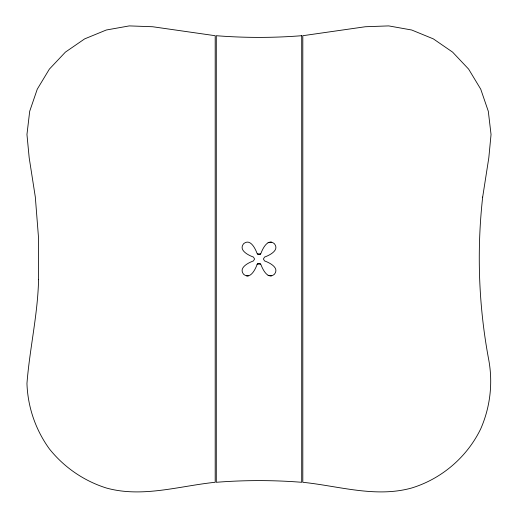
<?xml version="1.0" encoding="UTF-8"?>
<svg xmlns="http://www.w3.org/2000/svg" width="518" height="518" viewBox="0 0 518 518"><rect width="100%" height="100%" fill="white"/><g stroke="black" fill="none" stroke-linecap="round" stroke-linejoin="round"><path stroke-width="0.78" d="M257.07 264.556L259 263.403L260.93 264.543C262.691 269.438 267.774 279.882 274.339 274.339C279.875 267.774 269.457 262.684 264.556 260.93L263.416 259L264.556 257.07C269.457 255.316 279.875 250.226 274.339 243.661C267.78 238.125 262.691 248.549 260.93 253.444L259 254.597L257.07 253.457C255.316 248.556 250.226 238.125 243.661 243.661C238.125 250.226 248.543 255.316 253.444 257.07L254.584 259L253.444 260.93C248.543 262.684 238.125 267.774 243.661 274.339C250.22 279.888 255.303 269.444 257.07 264.556L257.563 263.953A2.201 2.201 0 0 1 260.437 263.953L257.563 263.953M268.052 242.599L271.367 242.126M271.367 275.874L268.052 275.401M246.633 275.874L248.329 275.893M38.565 279.694C37.775 314.659 29.649 348.737 26.955 383.495C27.765 407.031 35.554 429.765 49.352 448.853C64.025 467.268 83.825 480.885 106.281 487.988C142.321 498.044 179.157 485.988 215.19 482.29L215.19 35.71L152.661 26.742L129.293 25.9L106.281 30.012L84.648 38.889L65.385 52.137L49.352 69.147L37.27 89.167L29.694 111.286L26.955 134.505L29.183 157.776L35.321 197.041L38.565 238.306L38.565 279.694M482.679 197.041C476.618 251.385 478.651 306.494 488.817 360.224C492.994 383.398 490.183 407.265 480.73 428.833C467.035 457.09 441.737 478.774 411.719 487.988C375.68 498.044 338.843 485.988 302.81 482.29L302.81 35.71L365.339 26.742L388.707 25.9L411.719 30.012L433.352 38.889L452.615 52.137L468.648 69.147L480.73 89.167L488.306 111.286L491.045 134.505L488.817 157.776L482.679 197.041M301.709 35.71C273.29 37.956 244.71 37.956 216.291 35.71L216.291 482.29C244.71 480.044 273.29 480.044 301.709 482.29L301.709 35.71M260.437 254.047L257.563 254.047A2.201 2.201 0 0 0 260.437 254.047"/></g></svg>
